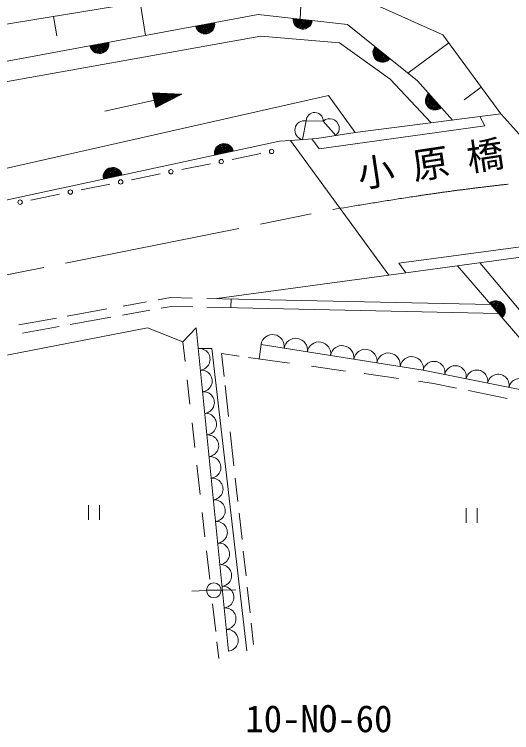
# Model space of a CAD drawing. Units: millimetres, scale not verified. Extents: x 40000 to 680000, y 20000 to 380000.
# Drawn here: x 407317 to 441047, y 252397 to 301090 of the extents above; entities that cross this region are included whole.
import ezdxf
from ezdxf.enums import TextEntityAlignment as Align

# ---------------------------------------------------------------- set-up
doc = ezdxf.new("R2010")
doc.units = ezdxf.units.MM
doc.header["$LTSCALE"] = 1000
doc.linetypes.add('CHAIN', pattern=[18.5, 12, -1.5, 3.5, -1.5])
for name, color, linetype, lineweight in [('M-BGD', 7, 'Continuous', 13), ('M-BMK', 2, 'CHAIN', 13), ('M-STR-STR1', 1, 'Continuous', 13)]:
    doc.layers.add(name, color=color, linetype=linetype, lineweight=lineweight)
doc.styles.add('ＭＳ ゴシック', font='')
doc.styles.get('ＭＳ ゴシック').set_extended_font_data('MS Gothic')

msp = doc.modelspace()

# ---------------------------------------------------------------- linework, layer by layer
at = {"layer": 'M-BGD'}
for p, q in [((345353, 290364), (423327, 303144)), ((426700, 300762), (426818, 302955)), ((429453, 302813), (436384, 299693)), ((416221, 299668), (415852, 301919)), ((344894, 286459), (423850, 301080)), ((410193, 299625), (409975, 300956)), ((423850, 301080), (429913, 300403)), ((429913, 300403), (434667, 296586)), ((345040, 285502), (424026, 299614)), ((424026, 299614), (429378, 299151)), ((436384, 299693), (440313, 294347)), ((429378, 299151), (432812, 296686)), ((434010, 297114), (436782, 299152)), ((432812, 296686), (435586, 293741)), ((434667, 296586), (437030, 293926)), ((437828, 295298), (438988, 296150)), ((402244, 289637), (428626, 295581)), ((413443, 294527), (418675, 295689)), ((416677, 295776), (416902, 294765)), ((418675, 295689), (416677, 295776)), ((416710, 295774), (416931, 294780)), ((416762, 295772), (416977, 294804)), ((416814, 295770), (417023, 294828)), ((416865, 295767), (417069, 294852)), ((418675, 295689), (416902, 294765)), ((416917, 295765), (417115, 294876)), ((416969, 295763), (417160, 294900)), ((417020, 295761), (417206, 294924)), ((417072, 295759), (417252, 294948)), ((417124, 295756), (417298, 294972)), ((417176, 295754), (417344, 294996)), ((417227, 295752), (417390, 295019)), ((417279, 295750), (417436, 295043)), ((417331, 295747), (417482, 295067)), ((417382, 295745), (417528, 295091)), ((417434, 295743), (417574, 295115)), ((417486, 295741), (417620, 295139)), ((417538, 295738), (417665, 295163)), ((417589, 295736), (417711, 295187)), ((417641, 295734), (417757, 295211)), ((417693, 295732), (417803, 295235)), ((417744, 295730), (417849, 295259)), ((417796, 295727), (417895, 295283)), ((417848, 295725), (417941, 295307)), ((417900, 295723), (417987, 295331)), ((417951, 295721), (418033, 295354)), ((418003, 295718), (418079, 295378)), ((418055, 295716), (418124, 295402)), ((418106, 295714), (418170, 295426)), ((418158, 295712), (418216, 295450)), ((418210, 295709), (418262, 295474)), ((418262, 295707), (418308, 295498)), ((418313, 295705), (418354, 295522)), ((418365, 295703), (418400, 295546)), ((418417, 295701), (418446, 295570)), ((418468, 295698), (418492, 295594)), ((418520, 295696), (418538, 295618)), ((418572, 295694), (418583, 295642)), ((418624, 295692), (418629, 295665)), ((428626, 295581), (430434, 293080)), ((439224, 293539), (438894, 294165)), ((426862, 292598), (427115, 293870)), ((427115, 293870), (428267, 293856)), ((428267, 293856), (429133, 292873)), ((427994, 291964), (439224, 293539)), ((395129, 286016), (425304, 292486)), ((425304, 292486), (426047, 292539)), ((427504, 292643), (427994, 291964)), ((422083, 291256), (424033, 291649)), ((418671, 290568), (420621, 290961)), ((415258, 289880), (417208, 290273)), ((411846, 289191), (413796, 289585)), ((408434, 288503), (410384, 288897)), ((433392, 284234), (446564, 285974)), ((433871, 283564), (433392, 284234)), ((437368, 284045), (442567, 278007)), ((438905, 284213), (443210, 279125)), ((421059, 281824), (432712, 283407)), ((414692, 281315), (416287, 281601)), ((417075, 281743), (417908, 281893)), ((417908, 281893), (419380, 281861)), ((420370, 281839), (439629, 281419)), ((422028, 281803), (422001, 281203)), ((410893, 280631), (413595, 281117)), ((414657, 280699), (416515, 281033)), ((417272, 281169), (417955, 281292)), ((417955, 281292), (419427, 281260)), ((420370, 281239), (440156, 280807)), ((407615, 280042), (410181, 280503)), ((411105, 280060), (413851, 280554)), ((404267, 277487), (416355, 279832)), ((407870, 279478), (410349, 279924)), ((416355, 279832), (418745, 278886)), ((418745, 278886), (419642, 279832)), ((419642, 279832), (421833, 257919)), ((418745, 278886), (418897, 277550)), ((423929, 277733), (424047, 278711)), ((424047, 278711), (435053, 276967)), ((420714, 278440), (419781, 278440)), ((423078, 257938), (420714, 278440)), ((421372, 278091), (422564, 277924)), ((421542, 276550), (421372, 278091)), ((423196, 277835), (425984, 277445)), ((427461, 277238), (429782, 276912)), ((431055, 276734), (433371, 276409)), ((435053, 276967), (455399, 272898)), ((419037, 276317), (419224, 274675)), ((434735, 276218), (435750, 276076)), ((421841, 273831), (421610, 275932)), ((435750, 276076), (437297, 275758)), ((438111, 275591), (440742, 275050)), ((419368, 273410), (419560, 271722)), ((422209, 270485), (421956, 272783)), ((419694, 270540), (419922, 268534)), ((422476, 268062), (422301, 269647)), ((412347, 266821), (412347, 267821)), ((413097, 267821), (413097, 266821)), ((420059, 267331), (420247, 265674)), ((437962, 266620), (437962, 267620)), ((438712, 267620), (438712, 266620)), ((422758, 265496), (422561, 267285)), ((420355, 264725), (420573, 262804)), ((423029, 263036), (422846, 264702)), ((420346, 262027), (419346, 261987)), ((420347, 262049), (421347, 262049)), ((421346, 262057), (422346, 262067)), ((423306, 260521), (423113, 262269)), ((420763, 261134), (420977, 259254)), ((423543, 258365), (423383, 259818)), ((421056, 258561), (421185, 257421))]:
    msp.add_line(p, q, dxfattribs=at)
for centre, radius in [((424764, 291797), 150), ((421352, 291109), 150), ((417939, 290420), 150), ((414527, 289732), 150), ((411115, 289044), 150), ((407703, 288356), 150), ((420847, 262049), 500)]:
    msp.add_circle(centre, radius, dxfattribs=at)
for centre, radius, start, end in [((420261, 300416), 650, 190.4918, 10.4918), ((420261, 300416), 600, 190.4918, 10.4918), ((420261, 300416), 550, 190.4918, 10.4918), ((420261, 300416), 500, 190.4918, 10.4918), ((420261, 300416), 450, 190.4918, 10.4918), ((420261, 300416), 400, 190.4918, 10.4918), ((420261, 300416), 350, 190.4918, 10.4918), ((420261, 300416), 300, 190.4918, 10.4918), ((420261, 300416), 250, 190.4918, 10.4918), ((420261, 300416), 200, 190.4918, 10.4918), ((420261, 300416), 150, 190.4918, 10.4918), ((426881, 300742), 650, 173.6282, 353.6282), ((426881, 300742), 600, 173.6282, 353.6282), ((426881, 300742), 550, 173.6282, 353.6282), ((426881, 300742), 500, 173.6282, 353.6282), ((426881, 300742), 450, 173.6282, 353.6282), ((426881, 300742), 400, 173.6282, 353.6282), ((426881, 300742), 350, 173.6282, 353.6282), ((426881, 300742), 300, 173.6282, 353.6282), ((426881, 300742), 250, 173.6282, 353.6282), ((426881, 300742), 200, 173.6282, 353.6282), ((426881, 300742), 150, 173.6282, 353.6282), ((426881, 300742), 100, 173.6282, 353.6282), ((426881, 300742), 50, 173.6282, 353.6282), ((420261, 300416), 100, 190.4918, 10.4918), ((420261, 300416), 50, 190.4918, 10.4918), ((413083, 299086), 650, 190.4918, 10.4918), ((413083, 299086), 600, 190.4918, 10.4918), ((413083, 299086), 550, 190.4918, 10.4918), ((413083, 299086), 500, 190.4918, 10.4918), ((413083, 299086), 450, 190.4918, 10.4918), ((413083, 299086), 400, 190.4918, 10.4918), ((413083, 299086), 350, 190.4918, 10.4918), ((413083, 299086), 300, 190.4918, 10.4918), ((413083, 299086), 250, 190.4918, 10.4918), ((413083, 299086), 200, 190.4918, 10.4918), ((413083, 299086), 150, 190.4918, 10.4918), ((413083, 299086), 100, 190.4918, 10.4918), ((413083, 299086), 50, 190.4918, 10.4918), ((432290, 298495), 650, 141.2419, 321.2419), ((432290, 298495), 600, 141.2419, 321.2419), ((432290, 298495), 550, 141.2419, 321.2419), ((432290, 298495), 500, 141.2419, 321.2419), ((432290, 298495), 450, 141.2419, 321.2419), ((432290, 298495), 400, 141.2419, 321.2419), ((432290, 298495), 350, 141.2419, 321.2419), ((432290, 298495), 300, 141.2419, 321.2419), ((432290, 298495), 250, 141.2419, 321.2419), ((432290, 298495), 200, 141.2419, 321.2419), ((432290, 298495), 150, 141.2419, 321.2419), ((432290, 298495), 100, 141.2419, 321.2419), ((432290, 298495), 50, 141.2419, 321.2419), ((435848, 295256), 650, 131.6029, 311.6029), ((435848, 295256), 600, 131.6029, 311.6029), ((435848, 295256), 550, 131.6029, 311.6029), ((435848, 295256), 500, 131.6029, 311.6029), ((435848, 295256), 450, 131.6029, 311.6029), ((435848, 295256), 400, 131.6029, 311.6029), ((435848, 295256), 350, 131.6029, 311.6029), ((435848, 295256), 300, 131.6029, 311.6029), ((435848, 295256), 250, 131.6029, 311.6029), ((435848, 295256), 200, 131.6029, 311.6029), ((435848, 295256), 150, 131.6029, 311.6029), ((435848, 295256), 100, 131.6029, 311.6029), ((435848, 295256), 50, 131.6029, 311.6029), ((427691, 293863), 576, 359.3013, 179.3013), ((426988, 293234), 648, 78.7785, 258.7785), ((428700, 293364), 655, 311.3854, 131.3854), ((421532, 291678), 650, 12.1026, 192.1026), ((421532, 291678), 600, 12.1026, 192.1026), ((421532, 291678), 550, 12.1026, 192.1026), ((421532, 291678), 500, 12.1026, 192.1026), ((421532, 291678), 450, 12.1026, 192.1026), ((421532, 291678), 400, 12.1026, 192.1026), ((421532, 291678), 350, 12.1026, 192.1026), ((421532, 291678), 300, 12.1026, 192.1026), ((421532, 291678), 250, 12.1026, 192.1026), ((421532, 291678), 200, 12.1026, 192.1026), ((421532, 291678), 150, 12.1026, 192.1026), ((421532, 291678), 100, 12.1026, 192.1026), ((421532, 291678), 50, 12.1026, 192.1026), ((413989, 290060), 650, 12.1026, 192.1026), ((413989, 290060), 600, 12.1026, 192.1026), ((413989, 290060), 550, 12.1026, 192.1026), ((413989, 290060), 500, 12.1026, 192.1026), ((413989, 290060), 450, 12.1026, 192.1026), ((413989, 290060), 400, 12.1026, 192.1026), ((413989, 290060), 350, 12.1026, 192.1026), ((413989, 290060), 300, 12.1026, 192.1026), ((413989, 290060), 250, 12.1026, 192.1026), ((413989, 290060), 200, 12.1026, 192.1026), ((413989, 290060), 150, 12.1026, 192.1026), ((413989, 290060), 100, 12.1026, 192.1026), ((413989, 290060), 50, 12.1026, 192.1026), ((439970, 281023), 650, 310.7321, 130.7321), ((439970, 281023), 600, 310.7321, 130.7321), ((439970, 281023), 550, 310.7321, 130.7321), ((439970, 281023), 500, 310.7321, 130.7321), ((439970, 281023), 450, 310.7321, 130.7321), ((439970, 281023), 400, 310.7321, 130.7321), ((439970, 281023), 350, 310.7321, 130.7321), ((439970, 281023), 300, 310.7321, 130.7321), ((439970, 281023), 250, 310.7321, 130.7321), ((439970, 281023), 200, 310.7321, 130.7321), ((439970, 281023), 150, 310.7321, 130.7321), ((439970, 281023), 100, 310.7321, 130.7321), ((439970, 281023), 50, 310.7321, 130.7321), ((424833, 278586), 796, 350.9963, 170.9963), ((426405, 278337), 796, 350.9963, 170.9963), ((427977, 278088), 796, 350.9963, 170.9963), ((429550, 277839), 796, 350.9963, 170.9963), ((419854, 277707), 736, 275.7106, 95.7106), ((431122, 277590), 796, 350.9963, 170.9963), ((432694, 277341), 796, 350.9963, 170.9963), ((434267, 277092), 796, 350.9963, 170.9963), ((435780, 276822), 741, 348.6901, 168.6901), ((437233, 276531), 741, 348.6901, 168.6901), ((420001, 276241), 736, 275.7106, 95.7106), ((438686, 276240), 741, 348.6901, 168.6901), ((440139, 275950), 741, 348.6901, 168.6901), ((441593, 275659), 741, 348.6901, 168.6901), ((420147, 274775), 736, 275.7106, 95.7106), ((420294, 273310), 736, 275.7106, 95.7106), ((420440, 271844), 736, 275.7106, 95.7106), ((420587, 270378), 736, 275.7106, 95.7106), ((420734, 268912), 736, 275.7106, 95.7106), ((420880, 267447), 736, 275.7106, 95.7106), ((421027, 265981), 736, 275.7106, 95.7106), ((421173, 264515), 736, 275.7106, 95.7106), ((421320, 263049), 736, 275.7106, 95.7106), ((421466, 261584), 736, 275.7106, 95.7106), ((421613, 260118), 736, 275.7106, 95.7106), ((421760, 258652), 736, 275.7106, 95.7106)]:
    msp.add_arc(centre, radius, start, end, dxfattribs=at)
at = {"layer": 'M-BMK'}
msp.add_line((374501, 276960), (428946, 287865), dxfattribs=at)
msp.add_open_spline([(428926, 287861), (431546, 288294), (434167, 288727), (436798, 289085), (439221, 289415), (441653, 289683), (444088, 289904), (446787, 290150), (449491, 290340), (452197, 290478), (455307, 290636), (458421, 290725), (461535, 290723), (462992, 290723), (464448, 290702), (465904, 290654), (466147, 290646), (466390, 290638), (466632, 290628), (466875, 290618), (467117, 290608), (467360, 290596), (467603, 290585), (467845, 290573), (468087, 290560), (468449, 290540), (468810, 290518), (469171, 290494), (469412, 290478), (469653, 290462), (469893, 290443), (469934, 290440), (469974, 290437), (470014, 290433), (470054, 290430), (470094, 290427), (470134, 290424), (470174, 290421), (470214, 290418), (470254, 290415), (470373, 290405), (470491, 290395), (470609, 290384), (470727, 290374), (470846, 290363), (470964, 290353), (471082, 290342), (471200, 290331), (471319, 290320)], degree=3, knots=[0, 0, 0, 0, 1, 1, 1, 2, 2, 2, 3, 3, 3, 4, 4, 4, 5, 5, 5, 6, 6, 6, 7, 7, 7, 8, 8, 8, 9, 9, 9, 10, 10, 10, 11, 11, 11, 12, 12, 12, 13, 13, 13, 14, 14, 14, 15, 15, 15, 16, 16, 16, 16], dxfattribs=at)
at = {"layer": 'M-STR-STR1'}
for p, q in [((430434, 293080), (440313, 294347)), ((440340, 294316), (448219, 285513)), ((426047, 292539), (427844, 292668)), ((427844, 292668), (430434, 293080)), ((426047, 292539), (432712, 283407)), ((432712, 283407), (448219, 285513))]:
    msp.add_line(p, q, dxfattribs=at)

# ---------------------------------------------------------------- texts
at = {"layer": 'M-STR-STR1', "style": 'ＭＳ ゴシック'}
msp.add_text('小 原 橋', height=1833, rotation=8.584, dxfattribs=at).set_placement((430822, 288780), align=Align.BOTTOM_LEFT)
msp.add_text('10-NO-60', height=1833, dxfattribs=at).set_placement((422985, 251877), align=Align.BOTTOM_LEFT)

doc.saveas('drawing.dxf')
